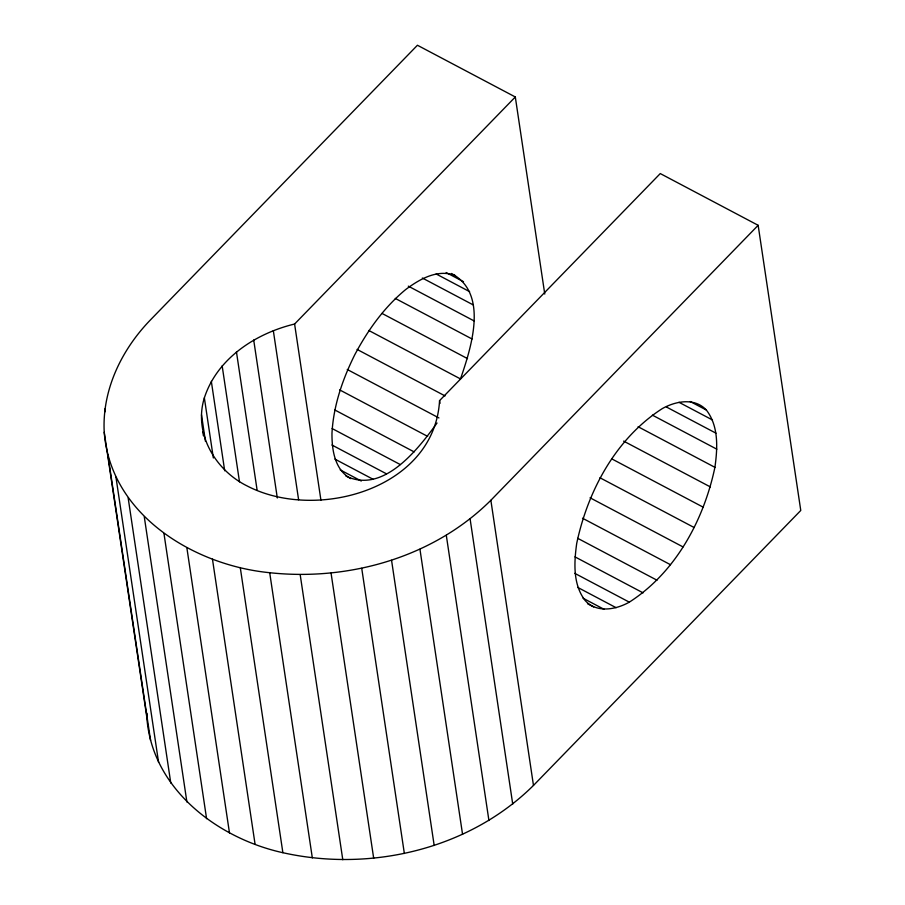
<?xml version="1.0" encoding="UTF-8"?>
<svg xmlns="http://www.w3.org/2000/svg" width="905" height="905" viewBox="0 0 905 905"><rect width="100%" height="100%" fill="white"/><g stroke="black" fill="none" stroke-linecap="round" stroke-linejoin="round"><path stroke-width="1.36" d="M515.307 96.971L294.6 324.024C255.753 333.402 217.189 358.278 204.36 397.861C193.353 433.156 215.22 470.215 246.997 485.872C316.15 522.027 434.536 489.107 439.559 400.632L660.265 173.568L758.152 225.3L800.767 510.465L533.475 785.438C469.005 849.342 370.45 872.33 282.88 852.702C217.415 838.302 151.814 788.696 146.848 717.416L104.233 432.251C101.892 390.225 121.417 349.986 150.139 320.223L417.431 45.25L515.307 96.971L544.765 294.068M146.848 717.416L146.972 713.287M368.81 330.483L460.498 378.935C471.086 347.973 489.141 293.243 451.38 273.48M714.916 467.331C717.586 448.133 718.875 426.266 706.353 410.033C694.667 397.476 675.764 401.039 662.324 408.585C616.045 438.224 587.831 490.634 576.711 543.407C574.042 562.605 572.752 584.472 585.275 600.705C596.961 613.262 615.864 609.687 629.303 602.153C675.583 572.514 703.796 520.104 714.916 467.331L638.104 426.73M345.891 476.03C383.268 494.3 417.906 449.4 437.025 423.031M104.233 432.251C110.501 514.798 193.919 565.354 269.701 572.707C349.025 581.27 433.642 557.276 490.861 500.273L758.152 225.3M455.102 275.437C437.443 268.83 419.524 279.204 405.689 289.543C384.139 307.304 367.69 330.359 354.692 354.907C342.554 379.387 333.436 405.768 331.977 433.235C331.818 449.853 334.703 469.967 350.846 478.655M446.165 272.541L463.518 281.715M690.244 401.526L706.353 410.033M436.153 273.966L469.605 291.648M678.999 402.295L712.45 419.965M422.341 278.016L473.134 304.861M666.419 407.001L715.979 433.19M408.302 286.15L473.971 320.856M652.381 415.135L716.817 449.174M395.259 298.412L472.082 339.002M382.034 313.435L467.523 358.618M623.635 441.108L710.368 486.935M611.656 458.812L703.332 507.252M357.09 349.421L445.056 395.915M599.936 477.75L694.101 527.502M347.237 369.478L438.925 417.929M590.071 497.795L683.004 546.903M339.669 389.897L427.635 436.38M582.503 518.214L670.469 564.697M334.861 409.999L414.162 451.9M577.707 538.317L656.996 580.218M332.112 428.54L400.259 464.548M574.958 556.858L643.093 592.866M331.943 445.022L386.458 473.824M574.788 573.34L629.303 602.153M334.884 459.095L373.29 479.39M577.729 587.413L616.135 607.708M340.212 469.887L361.276 481.019M583.046 598.205L604.11 609.337M587.492 603.703L593.691 606.972M490.861 500.273L533.475 785.438M470.102 518.927L512.728 804.092M439.559 400.632L439.977 403.426M446.312 535.364L488.926 820.53M419.954 549.256L462.568 834.421M391.56 560.308L434.185 845.485M361.728 568.317L404.354 853.483M294.6 324.024L320.924 500.16M331.06 573.114L373.686 858.279M273.321 330.619L298.605 499.764M300.177 574.585L342.791 859.75M253.705 340.02L277.315 497.976M269.701 572.707L312.327 857.883M236.454 351.898L257.133 490.284M222.155 365.835L239.497 481.856M240.266 567.537L282.88 852.702M211.329 381.333L224.7 470.804M204.36 397.861L213.342 457.975M201.487 414.818L205.458 441.38M202.811 431.617L203.433 435.814M212.46 559.154L255.086 844.32M186.86 547.74L229.474 832.905M163.975 533.531L206.589 818.697M144.28 516.812L186.894 801.977M128.159 497.92L170.785 783.085M115.964 477.24L158.59 762.406M104.935 408.856L105.353 411.651M107.933 455.204L150.558 740.369"/></g></svg>
